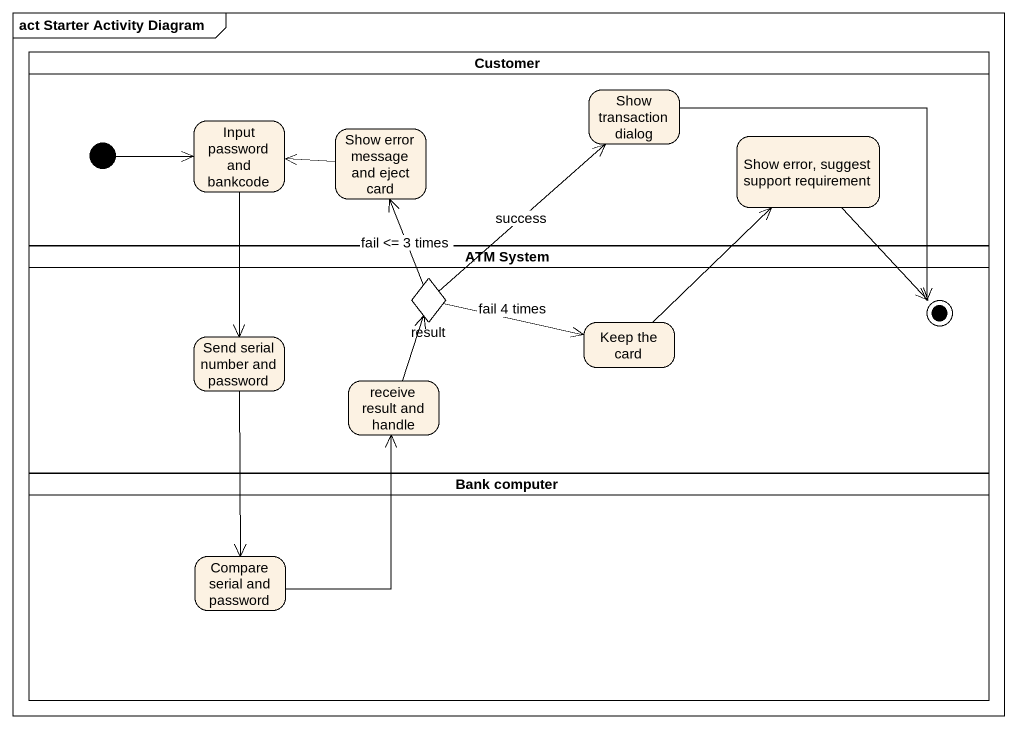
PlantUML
@startuml
mainframe act Starter Activity Diagram
hide empty description
state Customer <<partition>> {
  state "Input password and bankcode" as Input_password_and_bankcode
  state "Show transaction dialog" as Show_transaction_dialog
  state "Show error message and eject card" as Show_error_message_and
  state "Show error, suggest support requirement" as Show_error_suggest_support
  [*] -right-> Input_password_and_bankcode
}
state "ATM System" as ATM_System <<partition>> {
  state result <<choice>>
  state "Send serial number and password" as Send_serial_number_and
  state "Keep the card" as Keep_the_card
  state final1 <<end>>
  state "receive result and handle" as receive_result_and_handle
}
state "Bank computer" as Bank_computer <<partition>> {
  state "Compare serial and password" as Compare_serial_and_password
}
Input_password_and_bankcode --> Send_serial_number_and
Show_transaction_dialog --> final1
Show_error_message_and -left-> Input_password_and_bankcode
Show_error_suggest_support --> final1
result -up-> Show_transaction_dialog : success
result -up-> Show_error_message_and : fail <= 3 times
result -right-> Keep_the_card : fail 4 times
Send_serial_number_and --> Compare_serial_and_password
Keep_the_card -up-> Show_error_suggest_support
receive_result_and_handle -up-> result
Compare_serial_and_password -up-> receive_result_and_handle
@enduml
